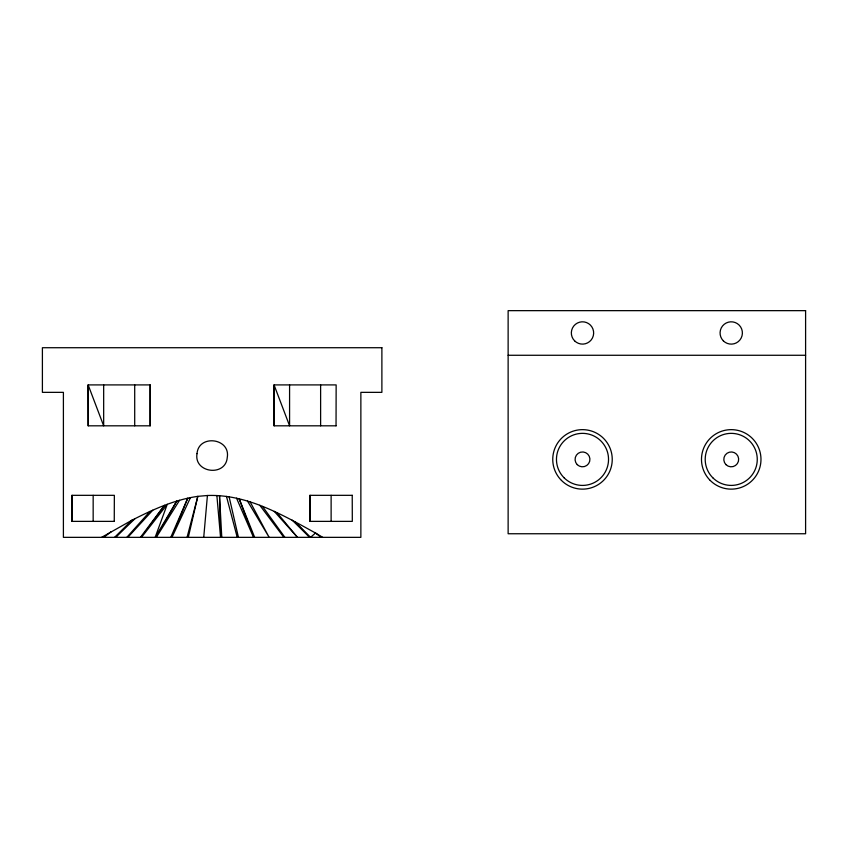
<?xml version="1.0" encoding="UTF-8"?>
<svg xmlns="http://www.w3.org/2000/svg" width="848" height="848" viewBox="0 0 848 848"><rect width="100%" height="100%" fill="white"/><g stroke="black" fill="none" stroke-linecap="round" stroke-linejoin="round"><path stroke-width="1.27" d="M203.732 537.346L207.421 495.497C246.715 494.055 282.331 514.715 315.52 533.021L322.706 537.346M188.298 537.346L197.817 496.356L207.421 495.497M187.058 537.346L197.817 496.356C174.561 499.673 152.905 509.542 132.161 520.11L101.58 537.346M170.777 537.346L187.747 498.158L171.974 537.346L190.44 497.67M179.532 500.309L156.297 537.346L176.797 501.03L155.142 537.346L167.257 504.327L141.499 537.346L164.48 505.281L140.418 537.346M126.818 537.346L150.011 511.365M127.815 537.346L152.788 510.189M114.565 537.346L132.161 520.11L115.476 537.346L134.885 518.785M103.838 537.346L111.205 531.664M508.132 355.27L805.6 355.27M336.147 425.813L274.052 425.813L274.052 384.907L336.147 384.907L336.041 425.813M352.312 495.327L309.933 495.327L309.933 521.372L352.312 521.372L352.227 495.327M114.353 521.372L71.953 521.372L71.953 495.327L114.353 495.327L114.257 521.372M321.095 537.346L315.52 533.021L310.527 537.346L294.712 521.541L309.721 537.346L292.125 520.11M274.275 511.365L297.468 537.346L276.967 512.69M259.806 505.281L283.868 537.346M262.509 506.415L284.886 537.346M247.489 501.03L269.145 537.346L250.171 501.963M236.539 498.158L253.51 537.346L239.21 498.857L254.654 537.346M226.469 496.356L237.228 537.346M229.119 496.833L238.436 537.346M216.865 495.497L220.554 537.346L219.515 495.73L221.784 537.346M274.158 425.813L274.052 384.907L289.581 425.813L289.581 384.907M150.128 384.907L150.234 425.813L88.139 425.813L88.139 384.907L150.234 384.907L150.128 425.813M88.245 425.813L88.139 384.907L103.668 425.813L103.668 384.907M331.123 495.327L331.123 521.372M320.618 384.907L320.618 425.813M310.029 495.327L310.029 521.372M134.705 384.907L134.705 425.813M93.163 495.327L93.163 521.372M72.059 495.327L72.059 521.372M197.022 453.638C193.651 473.025 225.706 477.064 227.264 457.464C230.635 438.087 198.58 434.038 197.022 453.638M805.6 310.654L508.132 310.654L508.132 533.752L805.6 533.752L805.6 310.654M381.886 347.722L42.4 347.722L42.4 392.348L63.399 392.348L63.399 537.346L360.866 537.346L360.866 392.348L381.886 392.348L381.886 347.722M712.829 477.795A26.034 26.034 0 0 0 756.374 466.124A26.034 26.034 0 0 0 724.499 434.24A26.034 26.034 0 0 0 712.829 477.795M710.2 480.424A29.744 29.744 0 0 0 759.967 467.089A29.744 29.744 0 0 0 723.535 430.657A29.744 29.744 0 0 0 710.2 480.424M725.973 464.64A7.441 7.441 0 0 0 738.417 461.312A7.441 7.441 0 0 0 729.312 452.207A7.441 7.441 0 0 0 725.973 464.64M564.09 477.795A26.034 26.034 0 0 0 607.645 466.124A26.034 26.034 0 0 0 575.76 434.24A26.034 26.034 0 0 0 564.09 477.795M561.461 480.424A29.744 29.744 0 0 0 611.228 467.089A29.744 29.744 0 0 0 574.796 430.657A29.744 29.744 0 0 0 561.461 480.424M577.244 464.64A7.441 7.441 0 0 0 589.678 461.312A7.441 7.441 0 0 0 580.573 452.207A7.441 7.441 0 0 0 577.244 464.64M574.615 340.854A11.151 11.151 0 0 0 593.271 335.85A11.151 11.151 0 0 0 579.608 322.187A11.151 11.151 0 0 0 574.615 340.854M723.344 340.854A11.151 11.151 0 0 0 742.011 335.85A11.151 11.151 0 0 0 728.347 322.187A11.151 11.151 0 0 0 723.344 340.854"/></g></svg>
